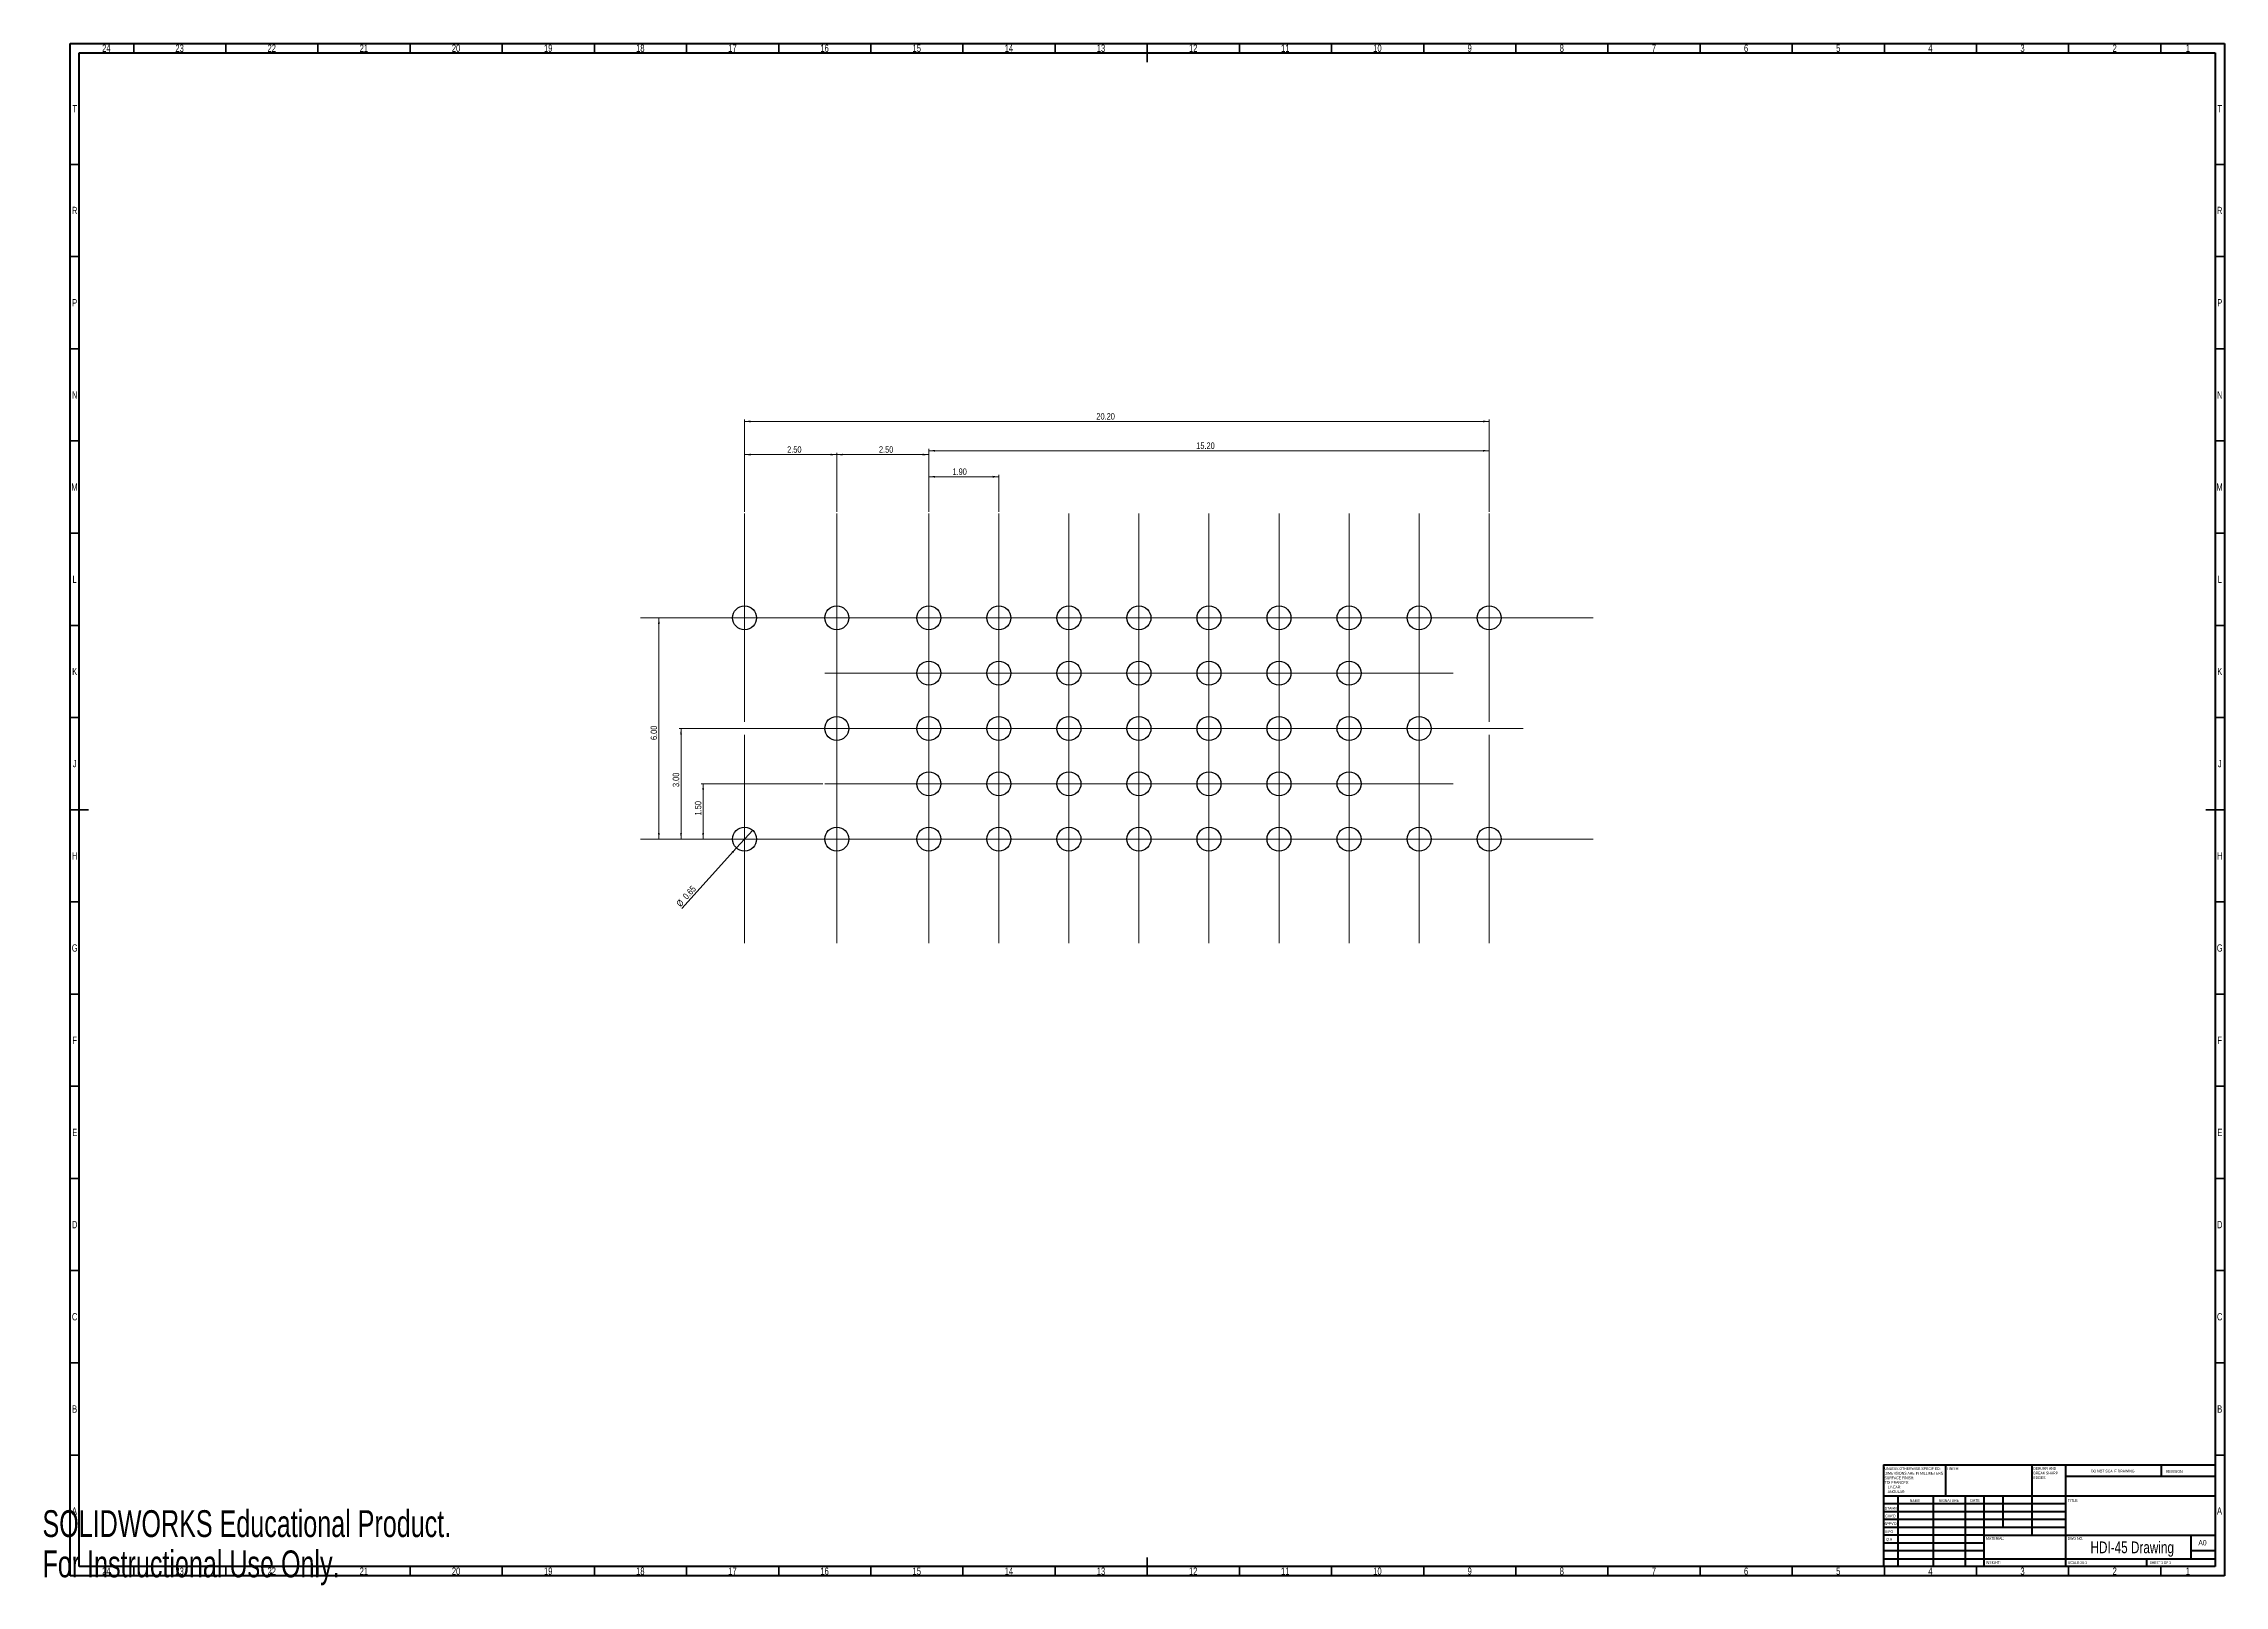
# Model space of a CAD drawing. Header units: millimetres. Extents: x 1 to 1184, y 0 to 836.
import ezdxf

# ---------------------------------------------------------------- set-up
doc = ezdxf.new("R2010")
doc.units = ezdxf.units.MM
doc.styles.add('SLDTEXTSTYLE0', font='TXT', dxfattribs={"width": 0.75})
doc.styles.add('SLDTEXTSTYLE1', font='TXT', dxfattribs={"width": 0.686449})
doc.styles.add('SLDTEXTSTYLE2', font='TXT', dxfattribs={"width": 0.6875})
doc.styles.add('SLDTEXTSTYLE3', font='TXT', dxfattribs={"width": 0.7})
doc.dimstyles.new('SLDDIMSTYLE0', dxfattribs={"dimtxt": 3.5, "dimasz": 3.302, "dimexe": 0, "dimexo": 0.0625, "dimgap": 0.875, "dimtad": 1, "dimlfac": 0.05, "dimrnd": 1e-09, "dimzin": 4, "dimdsep": 46, "dimtxsty": 'SLDTEXTSTYLE0', "dimsah": 1, "dimcen": 0.09, "dimadec": 0, "dimazin": 1, "dimtfac": 1, "dimtofl": 0, "dimtmove": 0, "dimatfit": 3, "dimfxl": 1, "dimfrac": 2, "dimtolj": 1, "dimtzin": 12, "dimarcsym": 0})
doc.dimstyles.new('SLDDIMSTYLE1', dxfattribs={"dimtxt": 3.5, "dimasz": 3.302, "dimexe": 0, "dimexo": 0.0625, "dimgap": 0.875, "dimtad": 1, "dimlfac": 0.05, "dimrnd": 1e-09, "dimdsep": 46, "dimtxsty": 'SLDTEXTSTYLE0', "dimblk1": 'NONE', "dimsah": 1, "dimcen": 0, "dimadec": 0, "dimazin": 2, "dimtfac": 1, "dimtmove": 0, "dimatfit": 3, "dimldrblk": 'NONE', "dimfxl": 1, "dimfrac": 2, "dimtolj": 1, "dimtzin": 12, "dimarcsym": 0})

# ---------------------------------------------------------------- blocks, each defined once
blk = doc.blocks.new('SW_NOTE_0')
at = {"color": 0, "linetype": 'Continuous', "lineweight": 0, "char_height": 1.5, "attachment_point": 1, "style": 'SLDTEXTSTYLE0'}
for s, insert in [('UNLESS OTHERWISE SPECIFIED:', (0, 1.9)), ('TOLERANCES:', (0, -5.6)), ('DIMENSIONS ARE IN MILLIMETERS', (0, -0.6)), ('SURFACE FINISH:', (0, -3.1)), ('ANGULAR:', (1.7, -10.6)), ('LINEAR:', (1.7, -8.1))]:
    blk.add_mtext(s, dxfattribs=dict(at, insert=insert))
blk = doc.blocks.new('SW_NOTE_0_1')
at = {"color": 0, "linetype": 'Continuous', "lineweight": 0, "char_height": 1.5, "attachment_point": 1, "style": 'SLDTEXTSTYLE0'}
for s, insert in [('DEBURR AND', (0, 1.9)), ('BREAK SHARP', (0, -0.6)), ('EDGES', (0, -3.1))]:
    blk.add_mtext(s, dxfattribs=dict(at, insert=insert))
blk = doc.blocks.new('_D')
at = {"color": 7, "linetype": 'Continuous', "lineweight": 0}
blk.add_line((334.5, 524.6), (334.5, 404.6), dxfattribs=at)
at = {"color": 7, "linetype": 'Continuous', "lineweight": 18}
for points in [[(334.5, 524.6), (334, 521.3), (335, 521.3)], [(334.5, 404.6), (335, 407.9), (334, 407.9)]]:
    blk.add_solid(points, dxfattribs=at)
at = {"color": 7, "linetype": 'Continuous', "lineweight": 18, "insert": (330, 458.3), "char_height": 3.5, "attachment_point": 1, "rotation": 90, "style": 'SLDTEXTSTYLE0'}
blk.add_mtext('6.00', dxfattribs=at)
blk = doc.blocks.new('_D_1')
at = {"color": 7, "linetype": 'Continuous', "lineweight": 0}
for p, q in [((381, 582.1), (381, 614.1)), ((431, 613.1), (381, 613.1)), ((431, 582.1), (431, 614.1))]:
    blk.add_line(p, q, dxfattribs=at)
at = {"color": 7, "linetype": 'Continuous', "lineweight": 18}
for points in [[(381, 613.1), (384.3, 612.6), (384.3, 613.6)], [(431, 613.1), (427.7, 613.6), (427.7, 612.6)]]:
    blk.add_solid(points, dxfattribs=at)
at = {"color": 7, "linetype": 'Continuous', "lineweight": 18, "insert": (404.1, 617.6), "char_height": 3.5, "attachment_point": 1, "style": 'SLDTEXTSTYLE0'}
blk.add_mtext('2.50', dxfattribs=at)
blk = doc.blocks.new('_D_2')
at = {"color": 7, "linetype": 'Continuous', "lineweight": 0}
for p, q in [((481, 582.1), (481, 602.1)), ((481, 601.1), (519, 601.1)), ((519, 582.1), (519, 602.1))]:
    blk.add_line(p, q, dxfattribs=at)
at = {"color": 7, "linetype": 'Continuous', "lineweight": 18}
for points in [[(481, 601.1), (484.3, 600.6), (484.3, 601.6)], [(519, 601.1), (515.7, 601.6), (515.7, 600.6)]]:
    blk.add_solid(points, dxfattribs=at)
at = {"color": 7, "linetype": 'Continuous', "lineweight": 18, "insert": (493.8, 605.6), "char_height": 3.5, "attachment_point": 1, "style": 'SLDTEXTSTYLE0'}
blk.add_mtext('1.90', dxfattribs=at)
blk = doc.blocks.new('_D_3')
at = {"color": 7, "linetype": 'Continuous', "lineweight": 0}
for q in [(385.4, 409.4), (346.9, 366.9)]:
    blk.add_line((376.6, 399.8), q, dxfattribs=at)
at = {"color": 7, "linetype": 'Continuous', "lineweight": 18}
blk.add_solid([(376.6, 399.8), (374, 397.7), (374.8, 397)], dxfattribs=at)
at = {"color": 7, "linetype": 'Continuous', "lineweight": 18, "char_height": 3.5, "attachment_point": 1, "rotation": 47.8679, "style": 'SLDTEXTSTYLE0'}
for s, insert in [('0.65', (347.1, 373.9)), ('%%c', (343.6, 369.9))]:
    blk.add_mtext(s, dxfattribs=dict(at, insert=insert))
blk = doc.blocks.new('_None')
blk = doc.blocks.new('_D_4')
at = {"color": 7, "linetype": 'Continuous', "lineweight": 0}
for p, q in [((431, 582.1), (431, 614.1)), ((431, 613.1), (481, 613.1)), ((481, 582.1), (481, 614.1))]:
    blk.add_line(p, q, dxfattribs=at)
at = {"color": 7, "linetype": 'Continuous', "lineweight": 18}
for points in [[(431, 613.1), (434.3, 612.6), (434.3, 613.6)], [(481, 613.1), (477.7, 613.6), (477.7, 612.6)]]:
    blk.add_solid(points, dxfattribs=at)
at = {"color": 7, "linetype": 'Continuous', "lineweight": 18, "insert": (453.9, 617.6), "char_height": 3.5, "attachment_point": 1, "style": 'SLDTEXTSTYLE0'}
blk.add_mtext('2.50', dxfattribs=at)
blk = doc.blocks.new('_D_5')
at = {"color": 7, "linetype": 'Continuous', "lineweight": 0}
for p, q in [((381, 582.1), (381, 632.1)), ((381, 631.1), (785, 631.1)), ((785, 582.1), (785, 632.1))]:
    blk.add_line(p, q, dxfattribs=at)
at = {"color": 7, "linetype": 'Continuous', "lineweight": 18}
for points in [[(381, 631.1), (384.3, 630.6), (384.3, 631.6)], [(785, 631.1), (781.7, 631.6), (781.7, 630.6)]]:
    blk.add_solid(points, dxfattribs=at)
at = {"color": 7, "linetype": 'Continuous', "lineweight": 18, "insert": (571.9, 635.6), "char_height": 3.5, "attachment_point": 1, "style": 'SLDTEXTSTYLE0'}
blk.add_mtext('20.20', dxfattribs=at)
blk = doc.blocks.new('_D_6')
at = {"color": 7, "linetype": 'Continuous', "lineweight": 0}
for p, q in [((481, 582.1), (481, 616.2)), ((785, 582.1), (785, 616.2)), ((481, 615.2), (785, 615.2))]:
    blk.add_line(p, q, dxfattribs=at)
at = {"color": 7, "linetype": 'Continuous', "lineweight": 18}
for points in [[(481, 615.2), (484.3, 614.7), (484.3, 615.7)], [(785, 615.2), (781.7, 615.7), (781.7, 614.7)]]:
    blk.add_solid(points, dxfattribs=at)
at = {"color": 7, "linetype": 'Continuous', "lineweight": 18, "insert": (626.1, 619.7), "char_height": 3.5, "attachment_point": 1, "style": 'SLDTEXTSTYLE0'}
blk.add_mtext('15.20', dxfattribs=at)
blk = doc.blocks.new('_D_7')
at = {"color": 7, "linetype": 'Continuous', "lineweight": 0}
for p, q in [((423.5, 434.6), (357.5, 434.6)), ((358.5, 434.6), (358.5, 404.6)), ((423.5, 404.6), (357.5, 404.6))]:
    blk.add_line(p, q, dxfattribs=at)
at = {"color": 7, "linetype": 'Continuous', "lineweight": 18}
for points in [[(358.5, 434.6), (358, 431.3), (359, 431.3)], [(358.5, 404.6), (359, 407.9), (358, 407.9)]]:
    blk.add_solid(points, dxfattribs=at)
at = {"color": 7, "linetype": 'Continuous', "lineweight": 18, "insert": (354, 417.4), "char_height": 3.5, "attachment_point": 1, "rotation": 90, "style": 'SLDTEXTSTYLE0'}
blk.add_mtext('1.50', dxfattribs=at)
blk = doc.blocks.new('_D_8')
at = {"color": 7, "linetype": 'Continuous', "lineweight": 0}
for p, q in [((423.5, 464.6), (345.5, 464.6)), ((346.5, 404.6), (346.5, 464.6)), ((423.5, 404.6), (345.5, 404.6))]:
    blk.add_line(p, q, dxfattribs=at)
at = {"color": 7, "linetype": 'Continuous', "lineweight": 18}
for points in [[(346.5, 464.6), (346, 461.3), (347, 461.3)], [(346.5, 404.6), (347, 407.9), (346, 407.9)]]:
    blk.add_solid(points, dxfattribs=at)
at = {"color": 7, "linetype": 'Continuous', "lineweight": 18, "insert": (342, 432.8), "char_height": 3.5, "attachment_point": 1, "rotation": 90, "style": 'SLDTEXTSTYLE0'}
blk.add_mtext('3.00', dxfattribs=at)
blk = doc.blocks.new('SW_CENTERMARKSYMBOL_0')
at = {"color": 0, "linetype": 'Continuous', "lineweight": 18}
for p, q in [((0, 50), (0, 56.5)), ((0, 0), (0, 50)), ((-50, 0), (-56.5, 0)), ((0, 0), (-50, 0)), ((0, 0), (0, -50)), ((0, 0), (50, 0)), ((50, 0), (56.5, 0)), ((0, -50), (0, -56.5))]:
    blk.add_line(p, q, dxfattribs=at)
blk = doc.blocks.new('SW_CENTERMARKSYMBOL_1')
at = {"color": 0, "linetype": 'Continuous', "lineweight": 18}
for p, q in [((0, 50), (0, 56.5)), ((0, 0), (0, 50)), ((-50, 0), (-56.5, 0)), ((0, 0), (-50, 0)), ((0, 0), (0, -50)), ((0, 0), (50, 0)), ((50, 0), (56.5, 0)), ((0, -50), (0, -56.5))]:
    blk.add_line(p, q, dxfattribs=at)
blk = doc.blocks.new('SW_CENTERMARKSYMBOL_2')
at = {"color": 0, "linetype": 'Continuous', "lineweight": 18}
for p, q in [((0, 50), (0, 56.5)), ((0, 0), (0, 50)), ((-50, 0), (-56.5, 0)), ((0, 0), (-50, 0)), ((0, 0), (0, -50)), ((0, 0), (50, 0)), ((50, 0), (56.5, 0)), ((0, -50), (0, -56.5))]:
    blk.add_line(p, q, dxfattribs=at)
blk = doc.blocks.new('SW_CENTERMARKSYMBOL_3')
at = {"color": 0, "linetype": 'Continuous', "lineweight": 18}
for p, q in [((0, 50), (0, 56.5)), ((0, 0), (0, 50)), ((-50, 0), (-56.5, 0)), ((0, 0), (-50, 0)), ((0, 0), (0, -50)), ((0, 0), (50, 0)), ((50, 0), (56.5, 0)), ((0, -50), (0, -56.5))]:
    blk.add_line(p, q, dxfattribs=at)
blk = doc.blocks.new('SW_CENTERMARKSYMBOL_4')
at = {"color": 0, "linetype": 'Continuous', "lineweight": 18}
for p, q in [((0, 50), (0, 56.5)), ((0, 0), (0, 50)), ((-50, 0), (-56.5, 0)), ((0, 0), (-50, 0)), ((0, 0), (0, -50)), ((0, 0), (50, 0)), ((50, 0), (56.5, 0)), ((0, -50), (0, -56.5))]:
    blk.add_line(p, q, dxfattribs=at)
blk = doc.blocks.new('SW_CENTERMARKSYMBOL_5')
at = {"color": 0, "linetype": 'Continuous', "lineweight": 18}
for p, q in [((0, 50), (0, 56.5)), ((0, 0), (0, 50)), ((-50, 0), (-56.5, 0)), ((0, 0), (-50, 0)), ((0, 0), (0, -50)), ((0, 0), (50, 0)), ((50, 0), (56.5, 0)), ((0, -50), (0, -56.5))]:
    blk.add_line(p, q, dxfattribs=at)
blk = doc.blocks.new('SW_CENTERMARKSYMBOL_6')
at = {"color": 0, "linetype": 'Continuous', "lineweight": 18}
for p, q in [((0, 50), (0, 56.5)), ((0, 0), (0, 50)), ((-50, 0), (-56.5, 0)), ((0, 0), (-50, 0)), ((0, 0), (0, -50)), ((0, 0), (50, 0)), ((50, 0), (56.5, 0)), ((0, -50), (0, -56.5))]:
    blk.add_line(p, q, dxfattribs=at)
blk = doc.blocks.new('SW_CENTERMARKSYMBOL_7')
at = {"color": 0, "linetype": 'Continuous', "lineweight": 18}
for p, q in [((0, 50), (0, 56.5)), ((0, 0), (0, 50)), ((-50, 0), (-56.5, 0)), ((0, 0), (-50, 0)), ((0, 0), (0, -50)), ((0, 0), (50, 0)), ((50, 0), (56.5, 0)), ((0, -50), (0, -56.5))]:
    blk.add_line(p, q, dxfattribs=at)
blk = doc.blocks.new('SW_CENTERMARKSYMBOL_8')
at = {"color": 0, "linetype": 'Continuous', "lineweight": 18}
for p, q in [((0, 50), (0, 56.5)), ((0, 0), (0, 50)), ((-50, 0), (-56.5, 0)), ((0, 0), (-50, 0)), ((0, 0), (0, -50)), ((0, 0), (50, 0)), ((50, 0), (56.5, 0)), ((0, -50), (0, -56.5))]:
    blk.add_line(p, q, dxfattribs=at)
blk = doc.blocks.new('SW_CENTERMARKSYMBOL_9')
at = {"color": 0, "linetype": 'Continuous', "lineweight": 18}
for p, q in [((0, 50), (0, 56.5)), ((0, 0), (0, 50)), ((-50, 0), (-56.5, 0)), ((0, 0), (-50, 0)), ((0, 0), (0, -50)), ((0, 0), (50, 0)), ((50, 0), (56.5, 0)), ((0, -50), (0, -56.5))]:
    blk.add_line(p, q, dxfattribs=at)
blk = doc.blocks.new('SW_CENTERMARKSYMBOL_10')
at = {"color": 0, "linetype": 'Continuous', "lineweight": 18}
for p, q in [((0, 50), (0, 56.5)), ((0, 0), (0, 50)), ((-50, 0), (-56.5, 0)), ((0, 0), (-50, 0)), ((0, 0), (0, -50)), ((0, 0), (50, 0)), ((50, 0), (56.5, 0)), ((0, -50), (0, -56.5))]:
    blk.add_line(p, q, dxfattribs=at)
blk = doc.blocks.new('SW_CENTERMARKSYMBOL_11')
at = {"color": 0, "linetype": 'Continuous', "lineweight": 18}
for p, q in [((0, 50), (0, 56.5)), ((0, 0), (0, 50)), ((-50, 0), (-56.5, 0)), ((0, 0), (-50, 0)), ((0, 0), (0, -50)), ((0, 0), (50, 0)), ((50, 0), (56.5, 0)), ((0, -50), (0, -56.5))]:
    blk.add_line(p, q, dxfattribs=at)
blk = doc.blocks.new('SW_CENTERMARKSYMBOL_12')
at = {"color": 0, "linetype": 'Continuous', "lineweight": 18}
for p, q in [((0, 50), (0, 56.5)), ((0, 0), (0, 50)), ((-50, 0), (-56.5, 0)), ((0, 0), (-50, 0)), ((0, 0), (0, -50)), ((0, 0), (50, 0)), ((50, 0), (56.5, 0)), ((0, -50), (0, -56.5))]:
    blk.add_line(p, q, dxfattribs=at)
blk = doc.blocks.new('SW_CENTERMARKSYMBOL_13')
at = {"color": 0, "linetype": 'Continuous', "lineweight": 18}
for p, q in [((0, 50), (0, 56.5)), ((0, 0), (0, 50)), ((-50, 0), (-56.5, 0)), ((0, 0), (-50, 0)), ((0, 0), (0, -50)), ((0, 0), (50, 0)), ((50, 0), (56.5, 0)), ((0, -50), (0, -56.5))]:
    blk.add_line(p, q, dxfattribs=at)
blk = doc.blocks.new('SW_CENTERMARKSYMBOL_14')
at = {"color": 0, "linetype": 'Continuous', "lineweight": 18}
for p, q in [((0, 50), (0, 56.5)), ((0, 0), (0, 50)), ((-50, 0), (-56.5, 0)), ((0, 0), (-50, 0)), ((0, 0), (0, -50)), ((0, 0), (50, 0)), ((50, 0), (56.5, 0)), ((0, -50), (0, -56.5))]:
    blk.add_line(p, q, dxfattribs=at)
blk = doc.blocks.new('SW_CENTERMARKSYMBOL_15')
at = {"color": 0, "linetype": 'Continuous', "lineweight": 18}
for p, q in [((0, 50), (0, 56.5)), ((0, 0), (0, 50)), ((-50, 0), (-56.5, 0)), ((0, 0), (-50, 0)), ((0, 0), (0, -50)), ((0, 0), (50, 0)), ((50, 0), (56.5, 0)), ((0, -50), (0, -56.5))]:
    blk.add_line(p, q, dxfattribs=at)
blk = doc.blocks.new('SW_CENTERMARKSYMBOL_16')
at = {"color": 0, "linetype": 'Continuous', "lineweight": 18}
for p, q in [((0, 50), (0, 56.5)), ((0, 0), (0, 50)), ((-50, 0), (-56.5, 0)), ((0, 0), (-50, 0)), ((0, 0), (0, -50)), ((0, 0), (50, 0)), ((50, 0), (56.5, 0)), ((0, -50), (0, -56.5))]:
    blk.add_line(p, q, dxfattribs=at)
blk = doc.blocks.new('SW_CENTERMARKSYMBOL_17')
at = {"color": 0, "linetype": 'Continuous', "lineweight": 18}
for p, q in [((0, 50), (0, 56.5)), ((0, 0), (0, 50)), ((-50, 0), (-56.5, 0)), ((0, 0), (-50, 0)), ((0, 0), (0, -50)), ((0, 0), (50, 0)), ((50, 0), (56.5, 0)), ((0, -50), (0, -56.5))]:
    blk.add_line(p, q, dxfattribs=at)
blk = doc.blocks.new('SW_CENTERMARKSYMBOL_18')
at = {"color": 0, "linetype": 'Continuous', "lineweight": 18}
for p, q in [((0, 50), (0, 56.5)), ((0, 0), (0, 50)), ((-50, 0), (-56.5, 0)), ((0, 0), (-50, 0)), ((0, 0), (0, -50)), ((0, 0), (50, 0)), ((50, 0), (56.5, 0)), ((0, -50), (0, -56.5))]:
    blk.add_line(p, q, dxfattribs=at)
blk = doc.blocks.new('SW_CENTERMARKSYMBOL_19')
at = {"color": 0, "linetype": 'Continuous', "lineweight": 18}
for p, q in [((0, 50), (0, 56.5)), ((0, 0), (0, 50)), ((-50, 0), (-56.5, 0)), ((0, 0), (-50, 0)), ((0, 0), (0, -50)), ((0, 0), (50, 0)), ((50, 0), (56.5, 0)), ((0, -50), (0, -56.5))]:
    blk.add_line(p, q, dxfattribs=at)
blk = doc.blocks.new('SW_CENTERMARKSYMBOL_20')
at = {"color": 0, "linetype": 'Continuous', "lineweight": 18}
for p, q in [((0, 50), (0, 56.5)), ((0, 0), (0, 50)), ((-50, 0), (-56.5, 0)), ((0, 0), (-50, 0)), ((0, 0), (0, -50)), ((0, 0), (50, 0)), ((50, 0), (56.5, 0)), ((0, -50), (0, -56.5))]:
    blk.add_line(p, q, dxfattribs=at)
blk = doc.blocks.new('SW_CENTERMARKSYMBOL_21')
at = {"color": 0, "linetype": 'Continuous', "lineweight": 18}
for p, q in [((0, 50), (0, 56.5)), ((0, 0), (0, 50)), ((-50, 0), (-56.5, 0)), ((0, 0), (-50, 0)), ((0, 0), (0, -50)), ((0, 0), (50, 0)), ((50, 0), (56.5, 0)), ((0, -50), (0, -56.5))]:
    blk.add_line(p, q, dxfattribs=at)
blk = doc.blocks.new('SW_CENTERMARKSYMBOL_22')
at = {"color": 0, "linetype": 'Continuous', "lineweight": 18}
for p, q in [((0, 50), (0, 56.5)), ((0, 0), (0, 50)), ((-50, 0), (-56.5, 0)), ((0, 0), (-50, 0)), ((0, 0), (0, -50)), ((0, 0), (50, 0)), ((50, 0), (56.5, 0)), ((0, -50), (0, -56.5))]:
    blk.add_line(p, q, dxfattribs=at)
blk = doc.blocks.new('SW_CENTERMARKSYMBOL_23')
at = {"color": 0, "linetype": 'Continuous', "lineweight": 18}
for p, q in [((0, 50), (0, 56.5)), ((0, 0), (0, 50)), ((-50, 0), (-56.5, 0)), ((0, 0), (-50, 0)), ((0, 0), (0, -50)), ((0, 0), (50, 0)), ((50, 0), (56.5, 0)), ((0, -50), (0, -56.5))]:
    blk.add_line(p, q, dxfattribs=at)
blk = doc.blocks.new('SW_CENTERMARKSYMBOL_24')
at = {"color": 0, "linetype": 'Continuous', "lineweight": 18}
for p, q in [((0, 50), (0, 56.5)), ((0, 0), (0, 50)), ((-50, 0), (-56.5, 0)), ((0, 0), (-50, 0)), ((0, 0), (0, -50)), ((0, 0), (50, 0)), ((50, 0), (56.5, 0)), ((0, -50), (0, -56.5))]:
    blk.add_line(p, q, dxfattribs=at)
blk = doc.blocks.new('SW_CENTERMARKSYMBOL_25')
at = {"color": 0, "linetype": 'Continuous', "lineweight": 18}
for p, q in [((0, 50), (0, 56.5)), ((0, 0), (0, 50)), ((-50, 0), (-56.5, 0)), ((0, 0), (-50, 0)), ((0, 0), (0, -50)), ((0, 0), (50, 0)), ((50, 0), (56.5, 0)), ((0, -50), (0, -56.5))]:
    blk.add_line(p, q, dxfattribs=at)
blk = doc.blocks.new('SW_CENTERMARKSYMBOL_26')
at = {"color": 0, "linetype": 'Continuous', "lineweight": 18}
for p, q in [((0, 50), (0, 56.5)), ((0, 0), (0, 50)), ((-50, 0), (-56.5, 0)), ((0, 0), (-50, 0)), ((0, 0), (0, -50)), ((0, 0), (50, 0)), ((50, 0), (56.5, 0)), ((0, -50), (0, -56.5))]:
    blk.add_line(p, q, dxfattribs=at)
blk = doc.blocks.new('SW_CENTERMARKSYMBOL_27')
at = {"color": 0, "linetype": 'Continuous', "lineweight": 18}
for p, q in [((0, 50), (0, 56.5)), ((0, 0), (0, 50)), ((-50, 0), (-56.5, 0)), ((0, 0), (-50, 0)), ((0, 0), (0, -50)), ((0, 0), (50, 0)), ((50, 0), (56.5, 0)), ((0, -50), (0, -56.5))]:
    blk.add_line(p, q, dxfattribs=at)
blk = doc.blocks.new('SW_CENTERMARKSYMBOL_28')
at = {"color": 0, "linetype": 'Continuous', "lineweight": 18}
for p, q in [((0, 50), (0, 56.5)), ((0, 0), (0, 50)), ((-50, 0), (-56.5, 0)), ((0, 0), (-50, 0)), ((0, 0), (0, -50)), ((0, 0), (50, 0)), ((50, 0), (56.5, 0)), ((0, -50), (0, -56.5))]:
    blk.add_line(p, q, dxfattribs=at)
blk = doc.blocks.new('SW_CENTERMARKSYMBOL_29')
at = {"color": 0, "linetype": 'Continuous', "lineweight": 18}
for p, q in [((0, 50), (0, 56.5)), ((0, 0), (0, 50)), ((-50, 0), (-56.5, 0)), ((0, 0), (-50, 0)), ((0, 0), (0, -50)), ((0, 0), (50, 0)), ((50, 0), (56.5, 0)), ((0, -50), (0, -56.5))]:
    blk.add_line(p, q, dxfattribs=at)
blk = doc.blocks.new('SW_CENTERMARKSYMBOL_30')
at = {"color": 0, "linetype": 'Continuous', "lineweight": 18}
for p, q in [((0, 50), (0, 56.5)), ((0, 0), (0, 50)), ((-50, 0), (-56.5, 0)), ((0, 0), (-50, 0)), ((0, 0), (0, -50)), ((0, 0), (50, 0)), ((50, 0), (56.5, 0)), ((0, -50), (0, -56.5))]:
    blk.add_line(p, q, dxfattribs=at)
blk = doc.blocks.new('SW_CENTERMARKSYMBOL_31')
at = {"color": 0, "linetype": 'Continuous', "lineweight": 18}
for p, q in [((0, 50), (0, 56.5)), ((0, 0), (0, 50)), ((-50, 0), (-56.5, 0)), ((0, 0), (-50, 0)), ((0, 0), (0, -50)), ((0, 0), (50, 0)), ((50, 0), (56.5, 0)), ((0, -50), (0, -56.5))]:
    blk.add_line(p, q, dxfattribs=at)
blk = doc.blocks.new('SW_CENTERMARKSYMBOL_32')
at = {"color": 0, "linetype": 'Continuous', "lineweight": 18}
for p, q in [((0, 50), (0, 56.5)), ((0, 0), (0, 50)), ((-50, 0), (-56.5, 0)), ((0, 0), (-50, 0)), ((0, 0), (0, -50)), ((0, 0), (50, 0)), ((50, 0), (56.5, 0)), ((0, -50), (0, -56.5))]:
    blk.add_line(p, q, dxfattribs=at)
blk = doc.blocks.new('SW_CENTERMARKSYMBOL_33')
at = {"color": 0, "linetype": 'Continuous', "lineweight": 18}
for p, q in [((0, 50), (0, 56.5)), ((0, 0), (0, 50)), ((-50, 0), (-56.5, 0)), ((0, 0), (-50, 0)), ((0, 0), (0, -50)), ((0, 0), (50, 0)), ((50, 0), (56.5, 0)), ((0, -50), (0, -56.5))]:
    blk.add_line(p, q, dxfattribs=at)
blk = doc.blocks.new('SW_CENTERMARKSYMBOL_34')
at = {"color": 0, "linetype": 'Continuous', "lineweight": 18}
for p, q in [((0, 50), (0, 56.5)), ((0, 0), (0, 50)), ((-50, 0), (-56.5, 0)), ((0, 0), (-50, 0)), ((0, 0), (0, -50)), ((0, 0), (50, 0)), ((50, 0), (56.5, 0)), ((0, -50), (0, -56.5))]:
    blk.add_line(p, q, dxfattribs=at)
blk = doc.blocks.new('SW_CENTERMARKSYMBOL_35')
at = {"color": 0, "linetype": 'Continuous', "lineweight": 18}
for p, q in [((0, 50), (0, 56.5)), ((0, 0), (0, 50)), ((-50, 0), (-56.5, 0)), ((0, 0), (-50, 0)), ((0, 0), (0, -50)), ((0, 0), (50, 0)), ((50, 0), (56.5, 0)), ((0, -50), (0, -56.5))]:
    blk.add_line(p, q, dxfattribs=at)
blk = doc.blocks.new('SW_CENTERMARKSYMBOL_36')
at = {"color": 0, "linetype": 'Continuous', "lineweight": 18}
for p, q in [((0, 50), (0, 56.5)), ((0, 0), (0, 50)), ((-50, 0), (-56.5, 0)), ((0, 0), (-50, 0)), ((0, 0), (0, -50)), ((0, 0), (50, 0)), ((50, 0), (56.5, 0)), ((0, -50), (0, -56.5))]:
    blk.add_line(p, q, dxfattribs=at)
blk = doc.blocks.new('SW_CENTERMARKSYMBOL_37')
at = {"color": 0, "linetype": 'Continuous', "lineweight": 18}
for p, q in [((0, 50), (0, 56.5)), ((0, 0), (0, 50)), ((-50, 0), (-56.5, 0)), ((0, 0), (-50, 0)), ((0, 0), (0, -50)), ((0, 0), (50, 0)), ((50, 0), (56.5, 0)), ((0, -50), (0, -56.5))]:
    blk.add_line(p, q, dxfattribs=at)
blk = doc.blocks.new('SW_CENTERMARKSYMBOL_38')
at = {"color": 0, "linetype": 'Continuous', "lineweight": 18}
for p, q in [((0, 50), (0, 56.5)), ((0, 0), (0, 50)), ((-50, 0), (-56.5, 0)), ((0, 0), (-50, 0)), ((0, 0), (0, -50)), ((0, 0), (50, 0)), ((50, 0), (56.5, 0)), ((0, -50), (0, -56.5))]:
    blk.add_line(p, q, dxfattribs=at)
blk = doc.blocks.new('SW_CENTERMARKSYMBOL_39')
at = {"color": 0, "linetype": 'Continuous', "lineweight": 18}
for p, q in [((0, 50), (0, 56.5)), ((0, 0), (0, 50)), ((-50, 0), (-56.5, 0)), ((0, 0), (-50, 0)), ((0, 0), (0, -50)), ((0, 0), (50, 0)), ((50, 0), (56.5, 0)), ((0, -50), (0, -56.5))]:
    blk.add_line(p, q, dxfattribs=at)
blk = doc.blocks.new('SW_CENTERMARKSYMBOL_40')
at = {"color": 0, "linetype": 'Continuous', "lineweight": 18}
for p, q in [((0, 50), (0, 56.5)), ((0, 0), (0, 50)), ((-50, 0), (-56.5, 0)), ((0, 0), (-50, 0)), ((0, 0), (0, -50)), ((0, 0), (50, 0)), ((50, 0), (56.5, 0)), ((0, -50), (0, -56.5))]:
    blk.add_line(p, q, dxfattribs=at)
blk = doc.blocks.new('SW_CENTERMARKSYMBOL_41')
at = {"color": 0, "linetype": 'Continuous', "lineweight": 18}
for p, q in [((0, 50), (0, 56.5)), ((0, 0), (0, 50)), ((-50, 0), (-56.5, 0)), ((0, 0), (-50, 0)), ((0, 0), (0, -50)), ((0, 0), (50, 0)), ((50, 0), (56.5, 0)), ((0, -50), (0, -56.5))]:
    blk.add_line(p, q, dxfattribs=at)
blk = doc.blocks.new('SW_CENTERMARKSYMBOL_42')
at = {"color": 0, "linetype": 'Continuous', "lineweight": 18}
for p, q in [((0, 50), (0, 56.5)), ((0, 0), (0, 50)), ((-50, 0), (-56.5, 0)), ((0, 0), (-50, 0)), ((0, 0), (0, -50)), ((0, 0), (50, 0)), ((50, 0), (56.5, 0)), ((0, -50), (0, -56.5))]:
    blk.add_line(p, q, dxfattribs=at)
blk = doc.blocks.new('SW_CENTERMARKSYMBOL_43')
at = {"color": 0, "linetype": 'Continuous', "lineweight": 18}
for p, q in [((0, 50), (0, 56.5)), ((0, 0), (0, 50)), ((-50, 0), (-56.5, 0)), ((0, 0), (-50, 0)), ((0, 0), (0, -50)), ((0, 0), (50, 0)), ((50, 0), (56.5, 0)), ((0, -50), (0, -56.5))]:
    blk.add_line(p, q, dxfattribs=at)
blk = doc.blocks.new('SW_CENTERMARKSYMBOL_44')
at = {"color": 0, "linetype": 'Continuous', "lineweight": 18}
for p, q in [((0, 50), (0, 56.5)), ((0, 0), (0, 50)), ((-50, 0), (-56.5, 0)), ((0, 0), (-50, 0)), ((0, 0), (0, -50)), ((0, 0), (50, 0)), ((50, 0), (56.5, 0)), ((0, -50), (0, -56.5))]:
    blk.add_line(p, q, dxfattribs=at)

msp = doc.modelspace()

# ---------------------------------------------------------------- linework, layer by layer
at = {"color": 7, "linetype": 'Continuous', "lineweight": 70}
for p, q in [((15, 5), (15, 836)), ((15, 836), (1184, 836)), ((20, 10), (20, 831)), ((20, 831), (1179, 831)), ((1179, 831), (1179, 10)), ((1184, 836), (1184, 5)), ((1184, 5), (15, 5)), ((1179, 10), (20, 10))]:
    msp.add_line(p, q, dxfattribs=at)
at = {"color": 7, "linetype": 'Continuous', "lineweight": 35}
for p, q in [((49.5, 831), (49.5, 836)), ((99.5, 831), (99.5, 836)), ((149.5, 831), (149.5, 836)), ((199.5, 831), (199.5, 836)), ((249.5, 831), (249.5, 836)), ((299.5, 831), (299.5, 836)), ((349.5, 831), (349.5, 836)), ((399.5, 831), (399.5, 836)), ((449.5, 831), (449.5, 836)), ((499.5, 831), (499.5, 836)), ((549.5, 831), (549.5, 836)), ((599.5, 836), (599.5, 826)), ((599.5, 831), (599.5, 836)), ((649.5, 831), (649.5, 836)), ((699.5, 831), (699.5, 836)), ((749.5, 831), (749.5, 836)), ((799.5, 831), (799.5, 836)), ((849.5, 831), (849.5, 836)), ((899.5, 831), (899.5, 836)), ((949.5, 831), (949.5, 836)), ((999.5, 831), (999.5, 836)), ((1049.5, 831), (1049.5, 836)), ((1099.5, 831), (1099.5, 836)), ((1149.5, 831), (1149.5, 836)), ((20, 770.5), (15, 770.5)), ((1179, 770.5), (1184, 770.5)), ((20, 720.5), (15, 720.5)), ((1179, 720.5), (1184, 720.5)), ((20, 670.5), (15, 670.5)), ((1179, 670.5), (1184, 670.5)), ((20, 620.5), (15, 620.5)), ((1179, 620.5), (1184, 620.5)), ((20, 570.5), (15, 570.5)), ((1179, 570.5), (1184, 570.5)), ((20, 520.5), (15, 520.5)), ((1179, 520.5), (1184, 520.5)), ((20, 470.5), (15, 470.5)), ((1179, 470.5), (1184, 470.5)), ((15, 420.5), (25, 420.5)), ((20, 420.5), (15, 420.5)), ((1184, 420.5), (1174, 420.5)), ((1179, 420.5), (1184, 420.5)), ((20, 370.5), (15, 370.5)), ((1179, 370.5), (1184, 370.5)), ((20, 320.5), (15, 320.5)), ((1179, 320.5), (1184, 320.5)), ((20, 270.5), (15, 270.5)), ((1179, 270.5), (1184, 270.5)), ((20, 220.5), (15, 220.5)), ((1179, 220.5), (1184, 220.5)), ((20, 170.5), (15, 170.5)), ((1179, 170.5), (1184, 170.5)), ((20, 120.5), (15, 120.5)), ((1179, 120.5), (1184, 120.5)), ((20, 70.5), (15, 70.5)), ((1179, 70.5), (1184, 70.5)), ((599.5, 5), (599.5, 15)), ((49.5, 10), (49.5, 5)), ((99.5, 10), (99.5, 5)), ((149.5, 10), (149.5, 5)), ((199.5, 10), (199.5, 5)), ((249.5, 10), (249.5, 5)), ((299.5, 10), (299.5, 5)), ((349.5, 10), (349.5, 5)), ((399.5, 10), (399.5, 5)), ((449.5, 10), (449.5, 5)), ((499.5, 10), (499.5, 5)), ((549.5, 10), (549.5, 5)), ((599.5, 10), (599.5, 5)), ((649.5, 10), (649.5, 5)), ((699.5, 10), (699.5, 5)), ((749.5, 10), (749.5, 5)), ((799.5, 10), (799.5, 5)), ((849.5, 10), (849.5, 5)), ((899.5, 10), (899.5, 5)), ((949.5, 10), (949.5, 5)), ((999.5, 10), (999.5, 5)), ((1049.5, 10), (1049.5, 5)), ((1099.5, 10), (1099.5, 5)), ((1149.5, 10), (1149.5, 5))]:
    msp.add_line(p, q, dxfattribs=at)
at = {"color": 7, "linetype": 'Continuous', "lineweight": 50}
for p, q in [((999, 65.25), (1179, 65.25)), ((999, 65.25), (999, 10)), ((1032.8, 48.25), (1032.8, 65.25)), ((1079.6, 65.25), (1079.6, 27)), ((1097.8, 65.25), (1097.8, 10)), ((1149.8, 58.875), (1149.8, 65.25)), ((1179, 48.25), (999, 48.25)), ((1006.8, 48.25), (1006.8, 10)), ((1025.991, 48.25), (1025.991, 10)), ((1043.399, 48.25), (1043.399, 10)), ((1053.6, 10), (1053.6, 48.25)), ((1064, 31.25), (1064, 48.25)), ((1179, 58.875), (1097.8, 58.875)), ((1097.8, 44), (999, 44)), ((1097.8, 39.75), (999, 39.75)), ((1097.8, 35.5), (999, 35.5)), ((1097.8, 31.25), (999, 31.25)), ((1053.6, 27), (999, 27)), ((1053.6, 27), (1179, 27)), ((1166, 14.25), (1166, 27)), ((1053.6, 22.75), (999, 22.75)), ((1053.6, 18.5), (999, 18.5)), ((999, 14.25), (1179, 14.25)), ((1142, 10), (1142, 14.25)), ((1179, 18.5), (1166, 18.5))]:
    msp.add_line(p, q, dxfattribs=at)
at = {"color": 7, "linetype": 'Continuous', "lineweight": 25}
for centre in [(381.001, 524.579), (431.001, 524.579), (481.001, 524.579), (519.001, 524.579), (557.001, 524.579), (595.001, 524.579), (633.001, 524.579), (671.001, 524.579), (709.001, 524.579), (747.001, 524.579), (785.001, 524.579), (481.001, 494.579), (519.001, 494.579), (557.001, 494.579), (595.001, 494.579), (633.001, 494.579), (671.001, 494.579), (709.001, 494.579), (431.001, 464.579), (481.001, 464.579), (519.001, 464.579), (557.001, 464.579), (595.001, 464.579), (633.001, 464.579), (671.001, 464.579), (709.001, 464.579), (747.001, 464.579), (481.001, 434.579), (519.001, 434.579), (557.001, 434.579), (595.001, 434.579), (633.001, 434.579), (671.001, 434.579), (709.001, 434.579), (381.001, 404.579), (431.001, 404.579), (481.001, 404.579), (519.001, 404.579), (557.001, 404.579), (595.001, 404.579), (633.001, 404.579), (671.001, 404.579), (709.001, 404.579), (747.001, 404.579), (785.001, 404.579)]:
    msp.add_circle(centre, 6.5, dxfattribs=at)

# ---------------------------------------------------------------- block references
at = {"color": 7, "linetype": 'Continuous', "lineweight": 0}
for name, p in [('SW_CENTERMARKSYMBOL_24', (381.001, 524.579)), ('SW_CENTERMARKSYMBOL_5', (431.001, 524.579)), ('SW_CENTERMARKSYMBOL_42', (481.001, 524.579)), ('SW_CENTERMARKSYMBOL_32', (519.001, 524.579)), ('SW_CENTERMARKSYMBOL_0', (557.001, 524.579)), ('SW_CENTERMARKSYMBOL_14', (595.001, 524.579)), ('SW_CENTERMARKSYMBOL_27', (633.001, 524.579)), ('SW_CENTERMARKSYMBOL_40', (671.001, 524.579)), ('SW_CENTERMARKSYMBOL_8', (709.001, 524.579)), ('SW_CENTERMARKSYMBOL_21', (747.001, 524.579)), ('SW_CENTERMARKSYMBOL_34', (785.001, 524.579)), ('SW_CENTERMARKSYMBOL_29', (481.001, 494.579)), ('SW_CENTERMARKSYMBOL_43', (519.001, 494.579)), ('SW_CENTERMARKSYMBOL_12', (557.001, 494.579)), ('SW_CENTERMARKSYMBOL_25', (595.001, 494.579)), ('SW_CENTERMARKSYMBOL_38', (633.001, 494.579)), ('SW_CENTERMARKSYMBOL_6', (671.001, 494.579)), ('SW_CENTERMARKSYMBOL_19', (709.001, 494.579)), ('SW_CENTERMARKSYMBOL_37', (431.001, 464.579)), ('SW_CENTERMARKSYMBOL_16', (481.001, 464.579)), ('SW_CENTERMARKSYMBOL_41', (519.001, 464.579)), ('SW_CENTERMARKSYMBOL_9', (557.001, 464.579)), ('SW_CENTERMARKSYMBOL_22', (595.001, 464.579)), ('SW_CENTERMARKSYMBOL_35', (633.001, 464.579)), ('SW_CENTERMARKSYMBOL_3', (671.001, 464.579)), ('SW_CENTERMARKSYMBOL_17', (709.001, 464.579)), ('SW_CENTERMARKSYMBOL_30', (747.001, 464.579)), ('SW_CENTERMARKSYMBOL_2', (481.001, 434.579)), ('SW_CENTERMARKSYMBOL_39', (519.001, 434.579)), ('SW_CENTERMARKSYMBOL_7', (557.001, 434.579)), ('SW_CENTERMARKSYMBOL_20', (595.001, 434.579)), ('SW_CENTERMARKSYMBOL_33', (633.001, 434.579)), ('SW_CENTERMARKSYMBOL_1', (671.001, 434.579)), ('SW_CENTERMARKSYMBOL_15', (709.001, 434.579)), ('SW_CENTERMARKSYMBOL_11', (381.001, 404.579)), ('SW_CENTERMARKSYMBOL_28', (431.001, 404.579)), ('SW_CENTERMARKSYMBOL_10', (481.001, 404.579)), ('SW_CENTERMARKSYMBOL_23', (519.001, 404.579)), ('SW_CENTERMARKSYMBOL_36', (557.001, 404.579)), ('SW_CENTERMARKSYMBOL_4', (595.001, 404.579)), ('SW_CENTERMARKSYMBOL_18', (633.001, 404.579)), ('SW_CENTERMARKSYMBOL_31', (671.001, 404.579)), ('SW_CENTERMARKSYMBOL_44', (709.001, 404.579)), ('SW_CENTERMARKSYMBOL_13', (747.001, 404.579)), ('SW_CENTERMARKSYMBOL_26', (785.001, 404.579)), ('SW_NOTE_0', (999.594, 61.987)), ('SW_NOTE_0_1', (1080.309, 62.069))]:
    msp.add_blockref(name, p, dxfattribs=at)

# ---------------------------------------------------------------- texts
for s, insert, char_height, attachment_point, style in [('24', (34.67, 835.497), 3.9688, 2, 'SLDTEXTSTYLE0'), ('23', (74.42, 835.497), 3.9688, 2, 'SLDTEXTSTYLE0'), ('22', (124.42, 835.497), 3.9688, 2, 'SLDTEXTSTYLE0'), ('21', (174.42, 835.497), 3.9688, 2, 'SLDTEXTSTYLE0'), ('20', (224.42, 835.497), 3.9688, 2, 'SLDTEXTSTYLE0'), ('19', (274.42, 835.497), 3.9688, 2, 'SLDTEXTSTYLE0'), ('18', (324.42, 835.497), 3.9688, 2, 'SLDTEXTSTYLE0'), ('17', (374.42, 835.497), 3.9688, 2, 'SLDTEXTSTYLE0'), ('16', (424.42, 835.497), 3.9688, 2, 'SLDTEXTSTYLE0'), ('15', (474.42, 835.497), 3.9688, 2, 'SLDTEXTSTYLE0'), ('14', (524.42, 835.497), 3.9688, 2, 'SLDTEXTSTYLE0'), ('13', (574.42, 835.497), 3.9688, 2, 'SLDTEXTSTYLE0'), ('12', (624.42, 835.497), 3.9688, 2, 'SLDTEXTSTYLE0'), ('11', (674.42, 835.497), 3.9688, 2, 'SLDTEXTSTYLE0'), ('10', (724.42, 835.497), 3.9688, 2, 'SLDTEXTSTYLE0'), ('9', (774.46, 835.497), 3.969, 2, 'SLDTEXTSTYLE0'), ('8', (824.46, 835.497), 3.969, 2, 'SLDTEXTSTYLE0'), ('7', (874.46, 835.497), 3.969, 2, 'SLDTEXTSTYLE0'), ('6', (924.46, 835.497), 3.969, 2, 'SLDTEXTSTYLE0'), ('5', (974.46, 835.497), 3.969, 2, 'SLDTEXTSTYLE0'), ('4', (1024.46, 835.497), 3.969, 2, 'SLDTEXTSTYLE0'), ('3', (1074.46, 835.497), 3.969, 2, 'SLDTEXTSTYLE0'), ('2', (1124.46, 835.497), 3.969, 2, 'SLDTEXTSTYLE0'), ('1', (1164.21, 835.497), 3.969, 2, 'SLDTEXTSTYLE0'), ('T', (17.488, 802.702), 3.969, 2, 'SLDTEXTSTYLE0'), ('T', (1181.488, 802.702), 3.969, 2, 'SLDTEXTSTYLE0'), ('R', (17.444, 747.497), 3.969, 2, 'SLDTEXTSTYLE0'), ('R', (1181.444, 747.497), 3.969, 2, 'SLDTEXTSTYLE0'), ('P', (17.485, 697.452), 3.969, 2, 'SLDTEXTSTYLE0'), ('P', (1181.485, 697.452), 3.969, 2, 'SLDTEXTSTYLE0'), ('N', (17.464, 647.497), 3.969, 2, 'SLDTEXTSTYLE0'), ('N', (1181.464, 647.497), 3.969, 2, 'SLDTEXTSTYLE0'), ('M', (17.362, 597.452), 3.969, 2, 'SLDTEXTSTYLE0'), ('M', (1181.362, 597.452), 3.969, 2, 'SLDTEXTSTYLE0'), ('L', (17.455, 547.497), 3.969, 2, 'SLDTEXTSTYLE0'), ('L', (1181.455, 547.497), 3.969, 2, 'SLDTEXTSTYLE0'), ('K', (17.489, 497.452), 3.969, 2, 'SLDTEXTSTYLE0'), ('K', (1181.489, 497.452), 3.969, 2, 'SLDTEXTSTYLE0'), ('J', (17.465, 447.497), 3.969, 2, 'SLDTEXTSTYLE0'), ('J', (1181.465, 447.497), 3.969, 2, 'SLDTEXTSTYLE0'), ('H', (17.49, 397.452), 3.969, 2, 'SLDTEXTSTYLE0'), ('H', (1181.49, 397.452), 3.969, 2, 'SLDTEXTSTYLE0'), ('G', (17.487, 347.497), 3.969, 2, 'SLDTEXTSTYLE0'), ('G', (1181.487, 347.497), 3.969, 2, 'SLDTEXTSTYLE0'), ('F', (17.458, 297.452), 3.969, 2, 'SLDTEXTSTYLE0'), ('F', (1181.458, 297.452), 3.969, 2, 'SLDTEXTSTYLE0'), ('E', (17.508, 247.497), 3.969, 2, 'SLDTEXTSTYLE0'), ('E', (1181.508, 247.497), 3.969, 2, 'SLDTEXTSTYLE0'), ('D', (17.453, 197.452), 3.969, 2, 'SLDTEXTSTYLE0'), ('D', (1181.453, 197.452), 3.969, 2, 'SLDTEXTSTYLE0'), ('C', (17.459, 147.497), 3.969, 2, 'SLDTEXTSTYLE0'), ('C', (1181.459, 147.497), 3.969, 2, 'SLDTEXTSTYLE0'), ('B', (17.471, 97.452), 3.969, 2, 'SLDTEXTSTYLE0'), ('B', (1181.471, 97.452), 3.969, 2, 'SLDTEXTSTYLE0'), ('FINISH:', (1033.371, 63.919), 1.5, 1, 'SLDTEXTSTYLE0'), ('DO NOT SCALE DRAWING', (1111.615, 62.533), 1.5, 1, 'SLDTEXTSTYLE0'), ('REVISION', (1152.328, 62.335), 1.5, 1, 'SLDTEXTSTYLE0'), ('A', (17.34, 42.202), 3.969, 2, 'SLDTEXTSTYLE0'), ('DRAWN', (999.643, 42.385), 1.5, 1, 'SLDTEXTSTYLE1'), ("CHK'D", (999.939, 38.162), 1.5, 1, 'SLDTEXTSTYLE0'), ('NAME', (1013.322, 46.501), 1.5, 1, 'SLDTEXTSTYLE0'), ('SIGNATURE', (1029.034, 46.562), 1.5, 1, 'SLDTEXTSTYLE0'), ('DATE', (1046.215, 46.576), 1.5, 1, 'SLDTEXTSTYLE0'), ('TITLE:', (1099.09, 46.576), 1.5, 1, 'SLDTEXTSTYLE0'), ('A', (1181.34, 42.202), 3.969, 2, 'SLDTEXTSTYLE0'), ("APPV'D", (999.402, 34.066), 1.5, 1, 'SLDTEXTSTYLE0'), ('MFG', (1000.124, 29.716), 1.5, 1, 'SLDTEXTSTYLE0'), ('Q.A', (1000.509, 25.505), 1.5, 1, 'SLDTEXTSTYLE0'), ('MATERIAL:', (1054.646, 25.986), 1.5, 1, 'SLDTEXTSTYLE0'), ('DWG NO.', (1098.953, 25.986), 1.5, 1, 'SLDTEXTSTYLE0'), ('HDI-45 Drawing', (1134.002, 23.607), 6.35, 2, 'SLDTEXTSTYLE0'), ('A0', (1169.871, 24.406), 2.9104, 1, 'SLDTEXTSTYLE0'), ('WEIGHT:', (1054.618, 12.949), 1.4986, 1, 'SLDTEXTSTYLE0'), ('SCALE:20:1', (1099.074, 12.9), 1.5, 1, 'SLDTEXTSTYLE0'), ('SHEET 1 OF 1', (1143.478, 12.9), 1.5, 1, 'SLDTEXTSTYLE2'), ('24', (34.67, 9.497), 3.9688, 2, 'SLDTEXTSTYLE0'), ('23', (74.42, 9.497), 3.9688, 2, 'SLDTEXTSTYLE0'), ('22', (124.42, 9.497), 3.9688, 2, 'SLDTEXTSTYLE0'), ('21', (174.42, 9.497), 3.9688, 2, 'SLDTEXTSTYLE0'), ('20', (224.42, 9.497), 3.9688, 2, 'SLDTEXTSTYLE0'), ('19', (274.42, 9.497), 3.9688, 2, 'SLDTEXTSTYLE0'), ('18', (324.42, 9.497), 3.9688, 2, 'SLDTEXTSTYLE0'), ('17', (374.42, 9.497), 3.9688, 2, 'SLDTEXTSTYLE0'), ('16', (424.42, 9.497), 3.9688, 2, 'SLDTEXTSTYLE0'), ('15', (474.42, 9.497), 3.9688, 2, 'SLDTEXTSTYLE0'), ('14', (524.42, 9.497), 3.9688, 2, 'SLDTEXTSTYLE0'), ('13', (574.42, 9.497), 3.9688, 2, 'SLDTEXTSTYLE0'), ('12', (624.42, 9.497), 3.9688, 2, 'SLDTEXTSTYLE0'), ('11', (674.42, 9.497), 3.9688, 2, 'SLDTEXTSTYLE0'), ('10', (724.42, 9.497), 3.9688, 2, 'SLDTEXTSTYLE0'), ('9', (774.46, 9.497), 3.969, 2, 'SLDTEXTSTYLE0'), ('8', (824.46, 9.497), 3.969, 2, 'SLDTEXTSTYLE0'), ('7', (874.46, 9.497), 3.969, 2, 'SLDTEXTSTYLE0'), ('6', (924.46, 9.497), 3.969, 2, 'SLDTEXTSTYLE0'), ('5', (974.46, 9.497), 3.969, 2, 'SLDTEXTSTYLE0'), ('4', (1024.46, 9.497), 3.969, 2, 'SLDTEXTSTYLE0'), ('3', (1074.46, 9.497), 3.969, 2, 'SLDTEXTSTYLE0'), ('2', (1124.46, 9.497), 3.969, 2, 'SLDTEXTSTYLE0'), ('1', (1164.21, 9.497), 3.969, 2, 'SLDTEXTSTYLE0')]:
    msp.add_mtext(s, dxfattribs=dict(at, insert=insert, char_height=char_height, attachment_point=attachment_point, style=style))
at = {"color": 7, "linetype": 'Continuous', "char_height": 14.5493, "attachment_point": 1, "style": 'SLDTEXTSTYLE3'}
for s, insert in [('SOLIDWORKS Educational Product.', (0, 40.579)), ('For Instructional Use Only.', (0, 18.755))]:
    msp.add_mtext(s, dxfattribs=dict(at, insert=insert))

# ---------------------------------------------------------------- dimensions: what is measured, and where the dimension line sits
at = {"color": 7, "linetype": 'Continuous', "lineweight": 18}
for base, p1, p2, picture, middle in [((785.001, 631.079), (381.001, 581.079), (785.001, 581.079), '_D_5', (577.698, 631.079)), ((381.001, 613.079), (431.001, 581.079), (381.001, 581.079), '_D_1', (408.59, 613.079)), ((481.001, 613.079), (431.001, 581.079), (481.001, 581.079), '_D_4', (458.392, 613.079)), ((785.001, 615.195), (481.001, 581.079), (785.001, 581.079), '_D_6', (631.898, 615.195)), ((519.001, 601.079), (481.001, 581.079), (519.001, 581.079), '_D_2', (498.344, 601.079))]:
    dim = msp.add_linear_dim(base=base, p1=p1, p2=p2, dimstyle='SLDDIMSTYLE0', dxfattribs=at)
    dim.commit()
    dim.dimension.update_dxf_attribs({"geometry": picture, "text_midpoint": middle, "dimtype": 160})
for base, p1, p2, picture, middle in [((334.501, 404.579), (324.501, 524.579), (324.501, 404.579), '_D', (334.501, 462.801)), ((346.501, 464.579), (424.501, 404.579), (424.501, 464.579), '_D_8', (346.501, 437.283)), ((358.501, 404.579), (424.501, 434.579), (424.501, 404.579), '_D_7', (358.501, 421.96))]:
    dim = msp.add_linear_dim(base=base, p1=p1, p2=p2, angle=90, dimstyle='SLDDIMSTYLE0', dxfattribs=at)
    dim.commit()
    dim.dimension.update_dxf_attribs({"geometry": picture, "text_midpoint": middle, "dimtype": 160})
dim = msp.add_diameter_dim_2p(p1=(385.362, 409.4), p2=(376.641, 399.759), dimstyle='SLDDIMSTYLE1', dxfattribs=at)
dim.commit()
dim.dimension.update_dxf_attribs({"geometry": '_D_3', "text_midpoint": (351.672, 372.157), "dimtype": 163})

doc.saveas('drawing.dxf')
